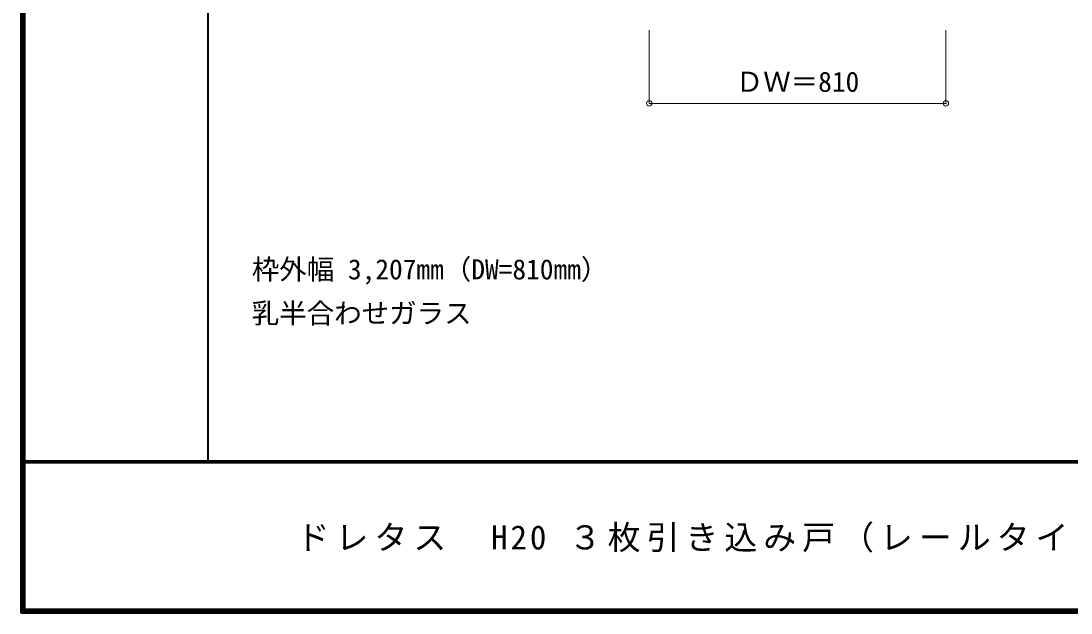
# Model space of a CAD drawing. Units: millimetres, scale not verified. Extents: x -6000 to 5700, y -4307 to 4260.
# Drawn here: x -6000 to -3134, y -4205 to -2588 of the extents above; entities that cross this region are included whole.
import ezdxf
from ezdxf.enums import TextEntityAlignment as Align

# ---------------------------------------------------------------- set-up
doc = ezdxf.new("R2010")
doc.units = ezdxf.units.MM
doc.header["$LTSCALE"] = 30
doc.header["$PDMODE"] = 32
doc.header["$PDSIZE"] = 15
doc.layers.add('0-A_文字', color=7, linetype='Continuous')
for name, color, linetype, lineweight in [('0-B_寸法', 4, 'Continuous', 9), ('F-1_枠', 6, 'Continuous', 40), ('F-A_文字', 7, 'Continuous', 18)]:
    doc.layers.add(name, color=color, linetype=linetype, lineweight=lineweight)
doc.styles.add('ＭＳ ゴシック', font='')
doc.styles.get('ＭＳ ゴシック').set_extended_font_data('MS Gothic')

msp = doc.modelspace()

# ---------------------------------------------------------------- linework, layer by layer
at = {"layer": '0-B_寸法'}
for p, q in [((-4285, -2812.5), (-4285, -2612.5)), ((-3475, -2812.5), (-3475, -2612.5)), ((-4285, -2812.5), (-3475, -2812.5))]:
    msp.add_line(p, q, dxfattribs=at)
at = {"layer": '0-B_寸法', "color": 7}
for p in [(-4285, -2812.5), (-3475, -2812.5)]:
    msp.add_point(p, dxfattribs=at)
at = {"layer": 'F-1_枠'}
for p, q in [((-6000, 4175), (-6000, -4205)), ((-5995, 4175), (-5995, -4205)), ((-5990, 4175), (-5990, -4205)), ((-5490, 4175), (-5490, -3790)), ((5700, -3790), (-6000, -3790)), ((5700, -3795), (-6000, -3795)), ((5700, -4195), (-6000, -4195)), ((5700, -4200), (-6000, -4200)), ((5700, -4205), (-6000, -4205))]:
    msp.add_line(p, q, dxfattribs=at)

# ---------------------------------------------------------------- texts
at = {"layer": '0-A_文字', "style": 'ＭＳ ゴシック'}
for s, p in [('枠外幅 3,207mm（DW=810mm）', (-5370, -3310)), ('乳半合わせガラス', (-5370, -3430))]:
    msp.add_text(s, height=54.99, dxfattribs=at).set_placement(p, align=Align.BOTTOM_LEFT)
at = {"layer": '0-B_寸法', "color": 7, "style": 'ＭＳ ゴシック'}
msp.add_text('ＤＷ＝810', height=54.99, dxfattribs=at).set_placement((-4048.75, -2797.5), align=Align.BOTTOM_LEFT)
at = {"layer": 'F-A_文字', "insert": (-5247.55, -4040), "char_height": 65.98, "attachment_point": 7, "style": 'ＭＳ ゴシック'}
msp.add_mtext('\\T1.18;ドレタス\u3000H20\\~３枚引き込み戸（レールタイプ）Ｂ－ＸＡ／ＸＧ／ＸＭ', dxfattribs=at)

doc.saveas('drawing.dxf')
